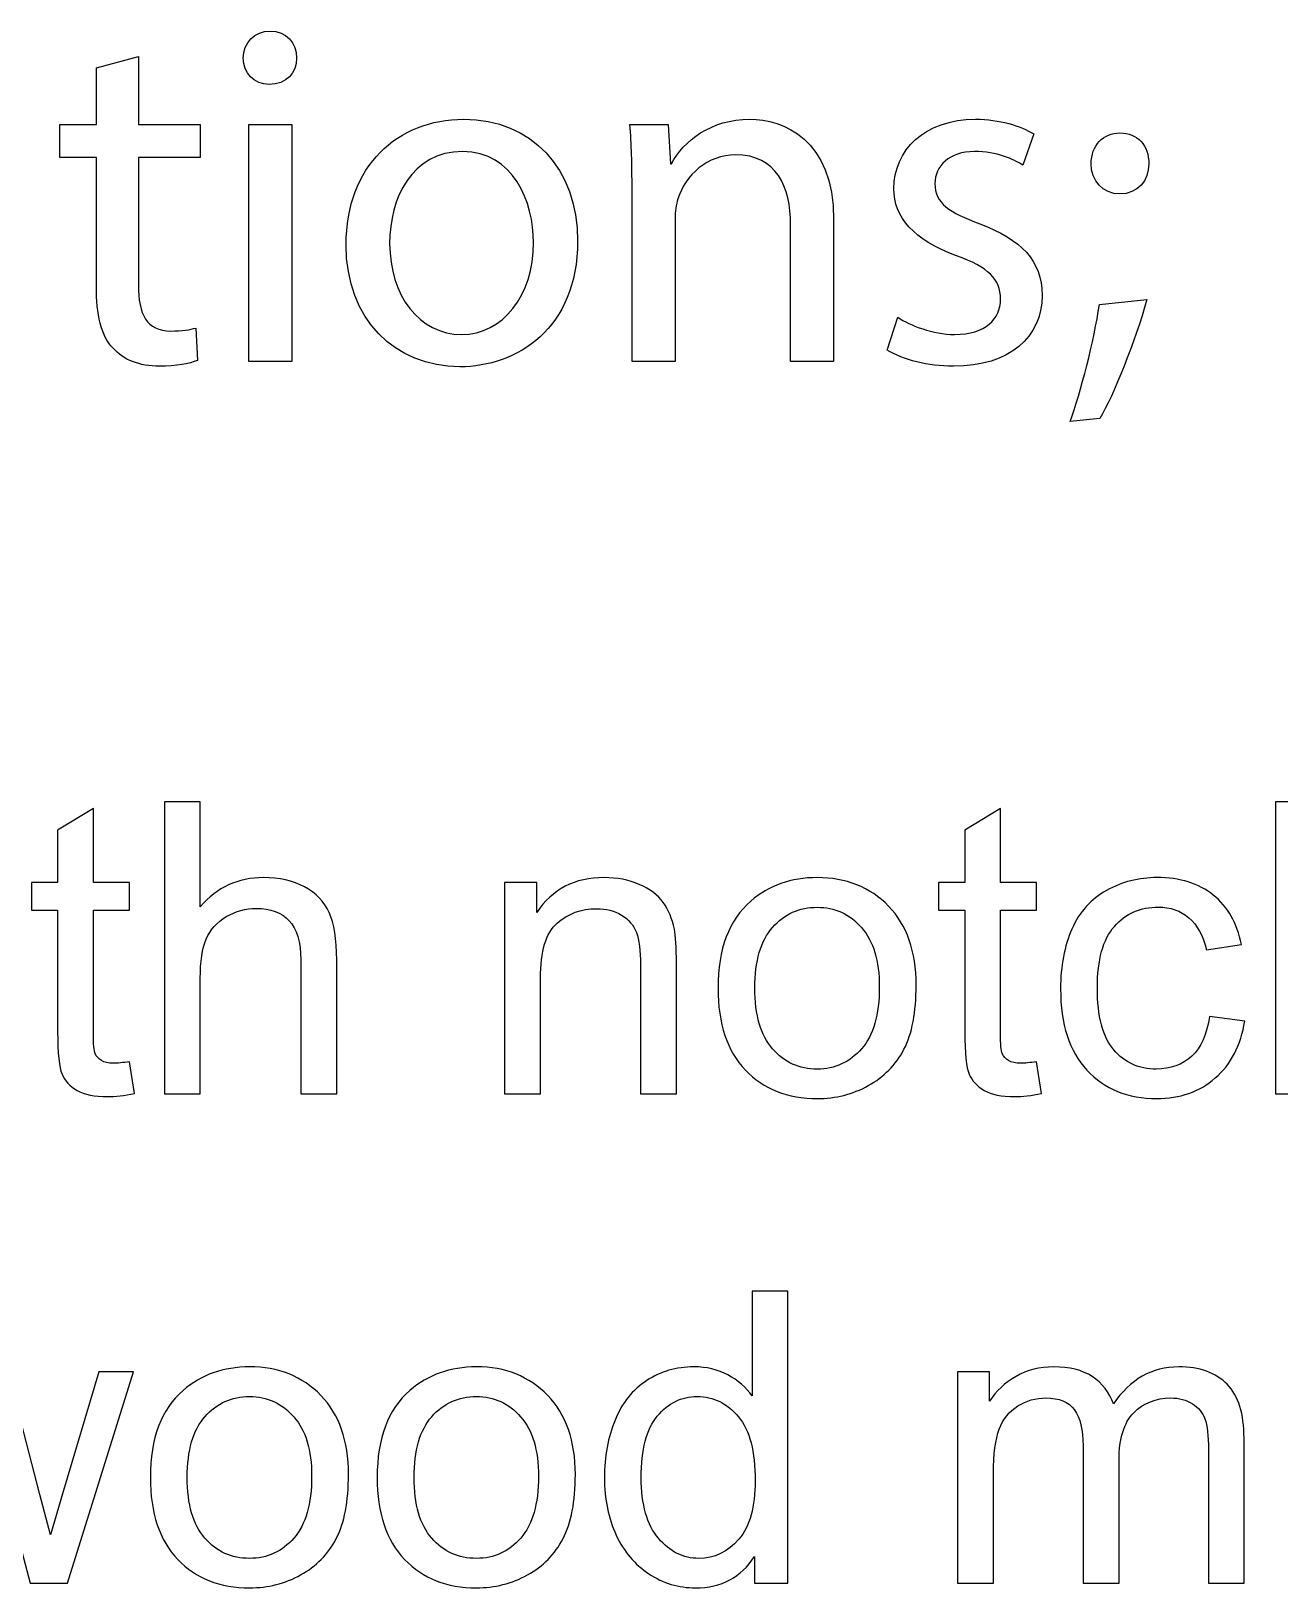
# Model space of a CAD drawing. Header units: centimetres. Extents: x -233 to -82, y 123 to 153.
# Drawn here: x -167.492 to -166.412, y 150.444 to 151.791 of the extents above; entities that cross this region are included whole.
import ezdxf

# ---------------------------------------------------------------- set-up
doc = ezdxf.new("R2010")
doc.units = ezdxf.units.CM
doc.header["$MEASUREMENT"] = 0
doc.layers.add('layer 1', color=7, linetype='Continuous')

msp = doc.modelspace()

# ---------------------------------------------------------------- linework, layer by layer
at = {"layer": 'layer 1'}
for points, knots in [([(-167.28506, 151.79093), (-167.29862, 151.79093), (-167.30834, 151.78085), (-167.30834, 151.76765), (-167.30834, 151.76765), (-167.30834, 151.75493), (-167.2991, 151.74485), (-167.2859, 151.74485), (-167.2859, 151.74485), (-167.27114, 151.74485), (-167.26178, 151.75493), (-167.26226, 151.76765), (-167.26226, 151.76765), (-167.26226, 151.78085), (-167.27114, 151.79093), (-167.28506, 151.79093)], [0, 0, 0, 0, 0.2, 0.2, 0.2, 0.2, 0.4, 0.4, 0.4, 0.4, 0.6, 0.6, 0.6, 0.6, 1, 1, 1, 1]), ([(-167.43542, 151.75925), (-167.43542, 151.75925), (-167.43542, 151.71005), (-167.43542, 151.71005), (-167.43542, 151.71005), (-167.43542, 151.71005), (-167.4671, 151.71005), (-167.4671, 151.71005), (-167.4671, 151.71005), (-167.4671, 151.71005), (-167.4671, 151.68173), (-167.4671, 151.68173), (-167.4671, 151.68173), (-167.4671, 151.68173), (-167.43542, 151.68173), (-167.43542, 151.68173), (-167.43542, 151.68173), (-167.43542, 151.68173), (-167.43542, 151.57001), (-167.43542, 151.57001), (-167.43542, 151.57001), (-167.43542, 151.54589), (-167.43158, 151.52765), (-167.42102, 151.51661), (-167.42102, 151.51661), (-167.41214, 151.50653), (-167.3981, 151.50101), (-167.38082, 151.50101), (-167.38082, 151.50101), (-167.36642, 151.50101), (-167.35502, 151.50305), (-167.34782, 151.50605), (-167.34782, 151.50605), (-167.34782, 151.50605), (-167.3495, 151.53401), (-167.3495, 151.53401), (-167.3495, 151.53401), (-167.35418, 151.53269), (-167.36138, 151.53149), (-167.3711, 151.53149), (-167.3711, 151.53149), (-167.39186, 151.53149), (-167.39906, 151.54589), (-167.39906, 151.57121), (-167.39906, 151.57121), (-167.39906, 151.57121), (-167.39906, 151.68173), (-167.39906, 151.68173), (-167.39906, 151.68173), (-167.39906, 151.68173), (-167.34566, 151.68173), (-167.34566, 151.68173), (-167.34566, 151.68173), (-167.34566, 151.68173), (-167.34566, 151.71005), (-167.34566, 151.71005), (-167.34566, 151.71005), (-167.34566, 151.71005), (-167.39906, 151.71005), (-167.39906, 151.71005), (-167.39906, 151.71005), (-167.39906, 151.71005), (-167.39906, 151.76897), (-167.39906, 151.76897), (-167.39906, 151.76897), (-167.39906, 151.76897), (-167.43542, 151.75925), (-167.43542, 151.75925)], [0, 0, 0, 0, 0.0555556, 0.0555556, 0.0555556, 0.0555556, 0.1111111, 0.1111111, 0.1111111, 0.1111111, 0.1666667, 0.1666667, 0.1666667, 0.1666667, 0.2222222, 0.2222222, 0.2222222, 0.2222222, 0.2777778, 0.2777778, 0.2777778, 0.2777778, 0.3333333, 0.3333333, 0.3333333, 0.3333333, 0.3888889, 0.3888889, 0.3888889, 0.3888889, 0.4444444, 0.4444444, 0.4444444, 0.4444444, 0.5, 0.5, 0.5, 0.5, 0.5555556, 0.5555556, 0.5555556, 0.5555556, 0.6111111, 0.6111111, 0.6111111, 0.6111111, 0.6666667, 0.6666667, 0.6666667, 0.6666667, 0.7222222, 0.7222222, 0.7222222, 0.7222222, 0.7777778, 0.7777778, 0.7777778, 0.7777778, 0.8333333, 0.8333333, 0.8333333, 0.8333333, 0.8888889, 0.8888889, 0.8888889, 0.8888889, 1, 1, 1, 1]), ([(-167.11778, 151.71473), (-167.17454, 151.71473), (-167.21942, 151.67453), (-167.21942, 151.60601), (-167.21942, 151.60601), (-167.21942, 151.54121), (-167.1767, 151.50053), (-167.12114, 151.50053), (-167.12114, 151.50053), (-167.0717, 151.50053), (-167.01914, 151.53353), (-167.01914, 151.60937), (-167.01914, 151.60937), (-167.01914, 151.67201), (-167.05898, 151.71473), (-167.11778, 151.71473)], [0, 0, 0, 0, 0.2, 0.2, 0.2, 0.2, 0.4, 0.4, 0.4, 0.4, 0.6, 0.6, 0.6, 0.6, 1, 1, 1, 1]), ([(-166.9721, 151.50521), (-166.9721, 151.50521), (-166.9349, 151.50521), (-166.9349, 151.50521), (-166.9349, 151.50521), (-166.9349, 151.50521), (-166.9349, 151.62845), (-166.9349, 151.62845), (-166.9349, 151.62845), (-166.9349, 151.63481), (-166.93406, 151.64105), (-166.93238, 151.64573), (-166.93238, 151.64573), (-166.92602, 151.66649), (-166.90694, 151.68389), (-166.88246, 151.68389), (-166.88246, 151.68389), (-166.8473, 151.68389), (-166.83494, 151.65629), (-166.83494, 151.62329), (-166.83494, 151.62329), (-166.83494, 151.62329), (-166.83494, 151.50521), (-166.83494, 151.50521), (-166.83494, 151.50521), (-166.83494, 151.50521), (-166.79774, 151.50521), (-166.79774, 151.50521), (-166.79774, 151.50521), (-166.79774, 151.50521), (-166.79774, 151.62761), (-166.79774, 151.62761), (-166.79774, 151.62761), (-166.79774, 151.69781), (-166.84178, 151.71473), (-166.8701, 151.71473), (-166.8701, 151.71473), (-166.90394, 151.71473), (-166.9277, 151.69577), (-166.9379, 151.67621), (-166.9379, 151.67621), (-166.9379, 151.67621), (-166.93874, 151.67621), (-166.93874, 151.67621), (-166.93874, 151.67621), (-166.93874, 151.67621), (-166.94078, 151.71005), (-166.94078, 151.71005), (-166.94078, 151.71005), (-166.94078, 151.71005), (-166.9739, 151.71005), (-166.9739, 151.71005), (-166.9739, 151.71005), (-166.97258, 151.69313), (-166.9721, 151.67585), (-166.9721, 151.65461), (-166.9721, 151.65461), (-166.9721, 151.65461), (-166.9721, 151.50521), (-166.9721, 151.50521)], [0, 0, 0, 0, 0.0625, 0.0625, 0.0625, 0.0625, 0.125, 0.125, 0.125, 0.125, 0.1875, 0.1875, 0.1875, 0.1875, 0.25, 0.25, 0.25, 0.25, 0.3125, 0.3125, 0.3125, 0.3125, 0.375, 0.375, 0.375, 0.375, 0.4375, 0.4375, 0.4375, 0.4375, 0.5, 0.5, 0.5, 0.5, 0.5625, 0.5625, 0.5625, 0.5625, 0.625, 0.625, 0.625, 0.625, 0.6875, 0.6875, 0.6875, 0.6875, 0.75, 0.75, 0.75, 0.75, 0.8125, 0.8125, 0.8125, 0.8125, 0.875, 0.875, 0.875, 0.875, 1, 1, 1, 1]), ([(-166.75154, 151.51493), (-166.73714, 151.50653), (-166.7165, 151.50101), (-166.69406, 151.50101), (-166.69406, 151.50101), (-166.64534, 151.50101), (-166.61738, 151.52633), (-166.61738, 151.56233), (-166.61738, 151.56233), (-166.61738, 151.59281), (-166.63562, 151.61057), (-166.67114, 151.62413), (-166.67114, 151.62413), (-166.69778, 151.63433), (-166.71014, 151.64189), (-166.71014, 151.65893), (-166.71014, 151.65893), (-166.71014, 151.67417), (-166.69778, 151.68677), (-166.67582, 151.68677), (-166.67582, 151.68677), (-166.65674, 151.68677), (-166.64198, 151.68005), (-166.63394, 151.67501), (-166.63394, 151.67501), (-166.63394, 151.67501), (-166.62458, 151.70201), (-166.62458, 151.70201), (-166.62458, 151.70201), (-166.63598, 151.70885), (-166.65422, 151.71473), (-166.67498, 151.71473), (-166.67498, 151.71473), (-166.71902, 151.71473), (-166.74566, 151.68761), (-166.74566, 151.65461), (-166.74566, 151.65461), (-166.74566, 151.63013), (-166.72826, 151.60973), (-166.69142, 151.59665), (-166.69142, 151.59665), (-166.66394, 151.58645), (-166.65338, 151.57673), (-166.65338, 151.55897), (-166.65338, 151.55897), (-166.65338, 151.54205), (-166.6661, 151.52849), (-166.69322, 151.52849), (-166.69322, 151.52849), (-166.71182, 151.52849), (-166.73126, 151.53617), (-166.7423, 151.54337), (-166.7423, 151.54337), (-166.7423, 151.54337), (-166.75154, 151.51493), (-166.75154, 151.51493)], [0, 0, 0, 0, 0.0666667, 0.0666667, 0.0666667, 0.0666667, 0.1333333, 0.1333333, 0.1333333, 0.1333333, 0.2, 0.2, 0.2, 0.2, 0.2666667, 0.2666667, 0.2666667, 0.2666667, 0.3333333, 0.3333333, 0.3333333, 0.3333333, 0.4, 0.4, 0.4, 0.4, 0.4666667, 0.4666667, 0.4666667, 0.4666667, 0.5333333, 0.5333333, 0.5333333, 0.5333333, 0.6, 0.6, 0.6, 0.6, 0.6666667, 0.6666667, 0.6666667, 0.6666667, 0.7333333, 0.7333333, 0.7333333, 0.7333333, 0.8, 0.8, 0.8, 0.8, 0.8666667, 0.8666667, 0.8666667, 0.8666667, 1, 1, 1, 1]), ([(-167.26646, 151.50521), (-167.26646, 151.50521), (-167.26646, 151.71005), (-167.26646, 151.71005), (-167.26646, 151.71005), (-167.26646, 151.71005), (-167.30366, 151.71005), (-167.30366, 151.71005), (-167.30366, 151.71005), (-167.30366, 151.71005), (-167.30366, 151.50521), (-167.30366, 151.50521), (-167.30366, 151.50521), (-167.30366, 151.50521), (-167.26646, 151.50521), (-167.26646, 151.50521)], [0, 0, 0, 0, 0.2, 0.2, 0.2, 0.2, 0.4, 0.4, 0.4, 0.4, 0.6, 0.6, 0.6, 0.6, 1, 1, 1, 1]), ([(-166.55006, 151.65005), (-166.53482, 151.65005), (-166.5251, 151.66145), (-166.5251, 151.67621), (-166.5251, 151.67621), (-166.5251, 151.69193), (-166.53482, 151.70285), (-166.55006, 151.70285), (-166.55006, 151.70285), (-166.56446, 151.70285), (-166.57502, 151.69193), (-166.57502, 151.67621), (-166.57502, 151.67621), (-166.57502, 151.66145), (-166.56494, 151.65005), (-166.55006, 151.65005)], [0, 0, 0, 0, 0.2, 0.2, 0.2, 0.2, 0.4, 0.4, 0.4, 0.4, 0.6, 0.6, 0.6, 0.6, 1, 1, 1, 1]), ([(-167.11862, 151.68677), (-167.07458, 151.68677), (-167.0573, 151.64285), (-167.0573, 151.60805), (-167.0573, 151.60805), (-167.0573, 151.56197), (-167.08394, 151.52849), (-167.11946, 151.52849), (-167.11946, 151.52849), (-167.15594, 151.52849), (-167.18174, 151.56233), (-167.18174, 151.60721), (-167.18174, 151.60721), (-167.18174, 151.64621), (-167.16266, 151.68677), (-167.11862, 151.68677)], [0, 0, 0, 0, 0.2, 0.2, 0.2, 0.2, 0.4, 0.4, 0.4, 0.4, 0.6, 0.6, 0.6, 0.6, 1, 1, 1, 1]), ([(-166.56746, 151.45565), (-166.55558, 151.47557), (-166.53698, 151.52261), (-166.52678, 151.55861), (-166.52678, 151.55861), (-166.52678, 151.55861), (-166.56782, 151.55429), (-166.56782, 151.55429), (-166.56782, 151.55429), (-166.5725, 151.52345), (-166.5839, 151.47809), (-166.59326, 151.45313), (-166.59326, 151.45313), (-166.59326, 151.45313), (-166.56746, 151.45565), (-166.56746, 151.45565)], [0, 0, 0, 0, 0.2, 0.2, 0.2, 0.2, 0.4, 0.4, 0.4, 0.4, 0.6, 0.6, 0.6, 0.6, 1, 1, 1, 1]), ([(-167.40683, 150.8992), (-167.40683, 150.8992), (-167.40243, 150.8718), (-167.40243, 150.8718), (-167.40243, 150.8718), (-167.41113, 150.87), (-167.41893, 150.8691), (-167.42583, 150.8691), (-167.42583, 150.8691), (-167.43713, 150.8691), (-167.44583, 150.8709), (-167.45203, 150.8745), (-167.45203, 150.8745), (-167.45823, 150.878), (-167.46263, 150.8827), (-167.46513, 150.8885), (-167.46513, 150.8885), (-167.46763, 150.8943), (-167.46893, 150.9065), (-167.46893, 150.9251), (-167.46893, 150.9251), (-167.46893, 150.9251), (-167.46893, 151.0303), (-167.46893, 151.0303), (-167.46893, 151.0303), (-167.46893, 151.0303), (-167.49163, 151.0303), (-167.49163, 151.0303), (-167.49163, 151.0303), (-167.49163, 151.0303), (-167.49163, 151.0544), (-167.49163, 151.0544), (-167.49163, 151.0544), (-167.49163, 151.0544), (-167.46893, 151.0544), (-167.46893, 151.0544), (-167.46893, 151.0544), (-167.46893, 151.0544), (-167.46893, 151.0997), (-167.46893, 151.0997), (-167.46893, 151.0997), (-167.46893, 151.0997), (-167.43803, 151.1183), (-167.43803, 151.1183), (-167.43803, 151.1183), (-167.43803, 151.1183), (-167.43803, 151.0544), (-167.43803, 151.0544), (-167.43803, 151.0544), (-167.43803, 151.0544), (-167.40683, 151.0544), (-167.40683, 151.0544), (-167.40683, 151.0544), (-167.40683, 151.0544), (-167.40683, 151.0303), (-167.40683, 151.0303), (-167.40683, 151.0303), (-167.40683, 151.0303), (-167.43803, 151.0303), (-167.43803, 151.0303), (-167.43803, 151.0303), (-167.43803, 151.0303), (-167.43803, 150.9233), (-167.43803, 150.9233), (-167.43803, 150.9233), (-167.43803, 150.9145), (-167.43753, 150.9088), (-167.43643, 150.9063), (-167.43643, 150.9063), (-167.43533, 150.9038), (-167.43353, 150.9018), (-167.43103, 150.9003), (-167.43103, 150.9003), (-167.42853, 150.8988), (-167.42503, 150.898), (-167.42053, 150.898), (-167.42053, 150.898), (-167.41703, 150.898), (-167.41253, 150.8984), (-167.40683, 150.8992)], [0, 0, 0, 0, 0.047619, 0.047619, 0.047619, 0.047619, 0.0952381, 0.0952381, 0.0952381, 0.0952381, 0.1428571, 0.1428571, 0.1428571, 0.1428571, 0.1904762, 0.1904762, 0.1904762, 0.1904762, 0.2380952, 0.2380952, 0.2380952, 0.2380952, 0.2857143, 0.2857143, 0.2857143, 0.2857143, 0.3333333, 0.3333333, 0.3333333, 0.3333333, 0.3809524, 0.3809524, 0.3809524, 0.3809524, 0.4285714, 0.4285714, 0.4285714, 0.4285714, 0.4761905, 0.4761905, 0.4761905, 0.4761905, 0.5238095, 0.5238095, 0.5238095, 0.5238095, 0.5714286, 0.5714286, 0.5714286, 0.5714286, 0.6190476, 0.6190476, 0.6190476, 0.6190476, 0.6666667, 0.6666667, 0.6666667, 0.6666667, 0.7142857, 0.7142857, 0.7142857, 0.7142857, 0.7619048, 0.7619048, 0.7619048, 0.7619048, 0.8095238, 0.8095238, 0.8095238, 0.8095238, 0.8571429, 0.8571429, 0.8571429, 0.8571429, 0.9047619, 0.9047619, 0.9047619, 0.9047619, 1, 1, 1, 1]), ([(-167.37653, 150.8715), (-167.37653, 150.8715), (-167.37653, 151.124), (-167.37653, 151.124), (-167.37653, 151.124), (-167.37653, 151.124), (-167.34553, 151.124), (-167.34553, 151.124), (-167.34553, 151.124), (-167.34553, 151.124), (-167.34553, 151.0334), (-167.34553, 151.0334), (-167.34553, 151.0334), (-167.33103, 151.0502), (-167.31283, 151.0586), (-167.29083, 151.0586), (-167.29083, 151.0586), (-167.27723, 151.0586), (-167.26543, 151.0559), (-167.25543, 151.0506), (-167.25543, 151.0506), (-167.24553, 151.0452), (-167.23833, 151.0378), (-167.23403, 151.0284), (-167.23403, 151.0284), (-167.22973, 151.019), (-167.22753, 151.0053), (-167.22753, 150.9874), (-167.22753, 150.9874), (-167.22753, 150.9874), (-167.22753, 150.8715), (-167.22753, 150.8715), (-167.22753, 150.8715), (-167.22753, 150.8715), (-167.25863, 150.8715), (-167.25863, 150.8715), (-167.25863, 150.8715), (-167.25863, 150.8715), (-167.25863, 150.9874), (-167.25863, 150.9874), (-167.25863, 150.9874), (-167.25863, 151.0029), (-167.26193, 151.0142), (-167.26863, 151.0213), (-167.26863, 151.0213), (-167.27533, 151.0284), (-167.28483, 151.0319), (-167.29713, 151.0319), (-167.29713, 151.0319), (-167.30633, 151.0319), (-167.31493, 151.0295), (-167.32303, 151.0248), (-167.32303, 151.0248), (-167.33113, 151.02), (-167.33693, 151.0135), (-167.34033, 151.0054), (-167.34033, 151.0054), (-167.34383, 150.9972), (-167.34553, 150.9859), (-167.34553, 150.9716), (-167.34553, 150.9716), (-167.34553, 150.9716), (-167.34553, 150.8715), (-167.34553, 150.8715), (-167.34553, 150.8715), (-167.34553, 150.8715), (-167.37653, 150.8715), (-167.37653, 150.8715)], [0, 0, 0, 0, 0.0555556, 0.0555556, 0.0555556, 0.0555556, 0.1111111, 0.1111111, 0.1111111, 0.1111111, 0.1666667, 0.1666667, 0.1666667, 0.1666667, 0.2222222, 0.2222222, 0.2222222, 0.2222222, 0.2777778, 0.2777778, 0.2777778, 0.2777778, 0.3333333, 0.3333333, 0.3333333, 0.3333333, 0.3888889, 0.3888889, 0.3888889, 0.3888889, 0.4444444, 0.4444444, 0.4444444, 0.4444444, 0.5, 0.5, 0.5, 0.5, 0.5555556, 0.5555556, 0.5555556, 0.5555556, 0.6111111, 0.6111111, 0.6111111, 0.6111111, 0.6666667, 0.6666667, 0.6666667, 0.6666667, 0.7222222, 0.7222222, 0.7222222, 0.7222222, 0.7777778, 0.7777778, 0.7777778, 0.7777778, 0.8333333, 0.8333333, 0.8333333, 0.8333333, 0.8888889, 0.8888889, 0.8888889, 0.8888889, 1, 1, 1, 1]), ([(-166.62223, 150.8992), (-166.62223, 150.8992), (-166.61783, 150.8718), (-166.61783, 150.8718), (-166.61783, 150.8718), (-166.62653, 150.87), (-166.63433, 150.8691), (-166.64123, 150.8691), (-166.64123, 150.8691), (-166.65253, 150.8691), (-166.66123, 150.8709), (-166.66743, 150.8745), (-166.66743, 150.8745), (-166.67363, 150.878), (-166.67803, 150.8827), (-166.68053, 150.8885), (-166.68053, 150.8885), (-166.68303, 150.8943), (-166.68433, 150.9065), (-166.68433, 150.9251), (-166.68433, 150.9251), (-166.68433, 150.9251), (-166.68433, 151.0303), (-166.68433, 151.0303), (-166.68433, 151.0303), (-166.68433, 151.0303), (-166.70703, 151.0303), (-166.70703, 151.0303), (-166.70703, 151.0303), (-166.70703, 151.0303), (-166.70703, 151.0544), (-166.70703, 151.0544), (-166.70703, 151.0544), (-166.70703, 151.0544), (-166.68433, 151.0544), (-166.68433, 151.0544), (-166.68433, 151.0544), (-166.68433, 151.0544), (-166.68433, 151.0997), (-166.68433, 151.0997), (-166.68433, 151.0997), (-166.68433, 151.0997), (-166.65343, 151.1183), (-166.65343, 151.1183), (-166.65343, 151.1183), (-166.65343, 151.1183), (-166.65343, 151.0544), (-166.65343, 151.0544), (-166.65343, 151.0544), (-166.65343, 151.0544), (-166.62223, 151.0544), (-166.62223, 151.0544), (-166.62223, 151.0544), (-166.62223, 151.0544), (-166.62223, 151.0303), (-166.62223, 151.0303), (-166.62223, 151.0303), (-166.62223, 151.0303), (-166.65343, 151.0303), (-166.65343, 151.0303), (-166.65343, 151.0303), (-166.65343, 151.0303), (-166.65343, 150.9233), (-166.65343, 150.9233), (-166.65343, 150.9233), (-166.65343, 150.9145), (-166.65293, 150.9088), (-166.65183, 150.9063), (-166.65183, 150.9063), (-166.65073, 150.9038), (-166.64893, 150.9018), (-166.64643, 150.9003), (-166.64643, 150.9003), (-166.64393, 150.8988), (-166.64043, 150.898), (-166.63593, 150.898), (-166.63593, 150.898), (-166.63243, 150.898), (-166.62793, 150.8984), (-166.62223, 150.8992)], [0, 0, 0, 0, 0.047619, 0.047619, 0.047619, 0.047619, 0.0952381, 0.0952381, 0.0952381, 0.0952381, 0.1428571, 0.1428571, 0.1428571, 0.1428571, 0.1904762, 0.1904762, 0.1904762, 0.1904762, 0.2380952, 0.2380952, 0.2380952, 0.2380952, 0.2857143, 0.2857143, 0.2857143, 0.2857143, 0.3333333, 0.3333333, 0.3333333, 0.3333333, 0.3809524, 0.3809524, 0.3809524, 0.3809524, 0.4285714, 0.4285714, 0.4285714, 0.4285714, 0.4761905, 0.4761905, 0.4761905, 0.4761905, 0.5238095, 0.5238095, 0.5238095, 0.5238095, 0.5714286, 0.5714286, 0.5714286, 0.5714286, 0.6190476, 0.6190476, 0.6190476, 0.6190476, 0.6666667, 0.6666667, 0.6666667, 0.6666667, 0.7142857, 0.7142857, 0.7142857, 0.7142857, 0.7619048, 0.7619048, 0.7619048, 0.7619048, 0.8095238, 0.8095238, 0.8095238, 0.8095238, 0.8571429, 0.8571429, 0.8571429, 0.8571429, 0.9047619, 0.9047619, 0.9047619, 0.9047619, 1, 1, 1, 1]), ([(-166.41553, 150.8715), (-166.41553, 150.8715), (-166.41553, 151.124), (-166.41553, 151.124), (-166.41553, 151.124), (-166.41553, 151.124), (-166.38453, 151.124), (-166.38453, 151.124), (-166.38453, 151.124), (-166.38453, 151.124), (-166.38453, 151.0334), (-166.38453, 151.0334), (-166.38453, 151.0334), (-166.37003, 151.0502), (-166.35183, 151.0586), (-166.32983, 151.0586), (-166.32983, 151.0586), (-166.31623, 151.0586), (-166.30443, 151.0559), (-166.29443, 151.0506), (-166.29443, 151.0506), (-166.28453, 151.0452), (-166.27733, 151.0378), (-166.27303, 151.0284), (-166.27303, 151.0284), (-166.26873, 151.019), (-166.26653, 151.0053), (-166.26653, 150.9874), (-166.26653, 150.9874), (-166.26653, 150.9874), (-166.26653, 150.8715), (-166.26653, 150.8715), (-166.26653, 150.8715), (-166.26653, 150.8715), (-166.29763, 150.8715), (-166.29763, 150.8715), (-166.29763, 150.8715), (-166.29763, 150.8715), (-166.29763, 150.9874), (-166.29763, 150.9874), (-166.29763, 150.9874), (-166.29763, 151.0029), (-166.30093, 151.0142), (-166.30763, 151.0213), (-166.30763, 151.0213), (-166.31433, 151.0284), (-166.32383, 151.0319), (-166.33613, 151.0319), (-166.33613, 151.0319), (-166.34533, 151.0319), (-166.35393, 151.0295), (-166.36203, 151.0248), (-166.36203, 151.0248), (-166.37013, 151.02), (-166.37593, 151.0135), (-166.37933, 151.0054), (-166.37933, 151.0054), (-166.38283, 150.9972), (-166.38453, 150.9859), (-166.38453, 150.9716), (-166.38453, 150.9716), (-166.38453, 150.9716), (-166.38453, 150.8715), (-166.38453, 150.8715), (-166.38453, 150.8715), (-166.38453, 150.8715), (-166.41553, 150.8715), (-166.41553, 150.8715)], [0, 0, 0, 0, 0.0555556, 0.0555556, 0.0555556, 0.0555556, 0.1111111, 0.1111111, 0.1111111, 0.1111111, 0.1666667, 0.1666667, 0.1666667, 0.1666667, 0.2222222, 0.2222222, 0.2222222, 0.2222222, 0.2777778, 0.2777778, 0.2777778, 0.2777778, 0.3333333, 0.3333333, 0.3333333, 0.3333333, 0.3888889, 0.3888889, 0.3888889, 0.3888889, 0.4444444, 0.4444444, 0.4444444, 0.4444444, 0.5, 0.5, 0.5, 0.5, 0.5555556, 0.5555556, 0.5555556, 0.5555556, 0.6111111, 0.6111111, 0.6111111, 0.6111111, 0.6666667, 0.6666667, 0.6666667, 0.6666667, 0.7222222, 0.7222222, 0.7222222, 0.7222222, 0.7777778, 0.7777778, 0.7777778, 0.7777778, 0.8333333, 0.8333333, 0.8333333, 0.8333333, 0.8888889, 0.8888889, 0.8888889, 0.8888889, 1, 1, 1, 1]), ([(-167.08233, 150.8715), (-167.08233, 150.8715), (-167.08233, 151.0544), (-167.08233, 151.0544), (-167.08233, 151.0544), (-167.08233, 151.0544), (-167.05443, 151.0544), (-167.05443, 151.0544), (-167.05443, 151.0544), (-167.05443, 151.0544), (-167.05443, 151.0284), (-167.05443, 151.0284), (-167.05443, 151.0284), (-167.04103, 151.0485), (-167.02163, 151.0586), (-166.99623, 151.0586), (-166.99623, 151.0586), (-166.98523, 151.0586), (-166.97513, 151.0566), (-166.96583, 151.0527), (-166.96583, 151.0527), (-166.95653, 151.0487), (-166.94963, 151.0435), (-166.94503, 151.0371), (-166.94503, 151.0371), (-166.94053, 151.0306), (-166.93733, 151.023), (-166.93543, 151.0141), (-166.93543, 151.0141), (-166.93433, 151.0084), (-166.93373, 150.9983), (-166.93373, 150.984), (-166.93373, 150.984), (-166.93373, 150.984), (-166.93373, 150.8715), (-166.93373, 150.8715), (-166.93373, 150.8715), (-166.93373, 150.8715), (-166.96473, 150.8715), (-166.96473, 150.8715), (-166.96473, 150.8715), (-166.96473, 150.8715), (-166.96473, 150.9828), (-166.96473, 150.9828), (-166.96473, 150.9828), (-166.96473, 150.9954), (-166.96593, 151.0048), (-166.96833, 151.0111), (-166.96833, 151.0111), (-166.97073, 151.0174), (-166.97503, 151.0224), (-166.98113, 151.0261), (-166.98113, 151.0261), (-166.98733, 151.0298), (-166.99453, 151.0317), (-167.00283, 151.0317), (-167.00283, 151.0317), (-167.01603, 151.0317), (-167.02743, 151.0275), (-167.03693, 151.0191), (-167.03693, 151.0191), (-167.04653, 151.0107), (-167.05133, 150.9948), (-167.05133, 150.9714), (-167.05133, 150.9714), (-167.05133, 150.9714), (-167.05133, 150.8715), (-167.05133, 150.8715), (-167.05133, 150.8715), (-167.05133, 150.8715), (-167.08233, 150.8715), (-167.08233, 150.8715)], [0, 0, 0, 0, 0.0526316, 0.0526316, 0.0526316, 0.0526316, 0.1052632, 0.1052632, 0.1052632, 0.1052632, 0.1578947, 0.1578947, 0.1578947, 0.1578947, 0.2105263, 0.2105263, 0.2105263, 0.2105263, 0.2631579, 0.2631579, 0.2631579, 0.2631579, 0.3157895, 0.3157895, 0.3157895, 0.3157895, 0.3684211, 0.3684211, 0.3684211, 0.3684211, 0.4210526, 0.4210526, 0.4210526, 0.4210526, 0.4736842, 0.4736842, 0.4736842, 0.4736842, 0.5263158, 0.5263158, 0.5263158, 0.5263158, 0.5789474, 0.5789474, 0.5789474, 0.5789474, 0.6315789, 0.6315789, 0.6315789, 0.6315789, 0.6842105, 0.6842105, 0.6842105, 0.6842105, 0.7368421, 0.7368421, 0.7368421, 0.7368421, 0.7894737, 0.7894737, 0.7894737, 0.7894737, 0.8421053, 0.8421053, 0.8421053, 0.8421053, 0.8947368, 0.8947368, 0.8947368, 0.8947368, 1, 1, 1, 1]), ([(-166.89773, 150.963), (-166.89773, 150.9969), (-166.88833, 151.0219), (-166.86943, 151.0382), (-166.86943, 151.0382), (-166.85373, 151.0518), (-166.83453, 151.0586), (-166.81193, 151.0586), (-166.81193, 151.0586), (-166.78683, 151.0586), (-166.76623, 151.0504), (-166.75023, 151.0339), (-166.75023, 151.0339), (-166.73433, 151.0174), (-166.72633, 150.9946), (-166.72633, 150.9656), (-166.72633, 150.9656), (-166.72633, 150.942), (-166.72983, 150.9235), (-166.73693, 150.91), (-166.73693, 150.91), (-166.74403, 150.8965), (-166.75423, 150.8861), (-166.76773, 150.8786), (-166.76773, 150.8786), (-166.78123, 150.8711), (-166.79603, 150.8674), (-166.81193, 150.8674), (-166.81193, 150.8674), (-166.83753, 150.8674), (-166.85823, 150.8756), (-166.87403, 150.892), (-166.87403, 150.892), (-166.88983, 150.9084), (-166.89773, 150.9321), (-166.89773, 150.963)], [0, 0, 0, 0, 0.1, 0.1, 0.1, 0.1, 0.2, 0.2, 0.2, 0.2, 0.3, 0.3, 0.3, 0.3, 0.4, 0.4, 0.4, 0.4, 0.5, 0.5, 0.5, 0.5, 0.6, 0.6, 0.6, 0.6, 0.7, 0.7, 0.7, 0.7, 0.8, 0.8, 0.8, 0.8, 1, 1, 1, 1]), ([(-166.47263, 150.9385), (-166.47263, 150.9385), (-166.44213, 150.9345), (-166.44213, 150.9345), (-166.44213, 150.9345), (-166.44543, 150.9135), (-166.45393, 150.8971), (-166.46763, 150.8852), (-166.46763, 150.8852), (-166.48133, 150.8733), (-166.49823, 150.8674), (-166.51823, 150.8674), (-166.51823, 150.8674), (-166.54333, 150.8674), (-166.56343, 150.8756), (-166.57863, 150.892), (-166.57863, 150.892), (-166.59383, 150.9083), (-166.60143, 150.9318), (-166.60143, 150.9623), (-166.60143, 150.9623), (-166.60143, 150.982), (-166.59813, 150.9993), (-166.59163, 151.0141), (-166.59163, 151.0141), (-166.58513, 151.0289), (-166.57513, 151.04), (-166.56173, 151.0475), (-166.56173, 151.0475), (-166.54833, 151.0549), (-166.53373, 151.0586), (-166.51803, 151.0586), (-166.51803, 151.0586), (-166.49813, 151.0586), (-166.48193, 151.0536), (-166.46933, 151.0435), (-166.46933, 151.0435), (-166.45673, 151.0334), (-166.44863, 151.0192), (-166.44503, 151.0007), (-166.44503, 151.0007), (-166.44503, 151.0007), (-166.47523, 150.996), (-166.47523, 150.996), (-166.47523, 150.996), (-166.47813, 151.0083), (-166.48313, 151.0176), (-166.49043, 151.0238), (-166.49043, 151.0238), (-166.49773, 151.03), (-166.50653, 151.0331), (-166.51683, 151.0331), (-166.51683, 151.0331), (-166.53253, 151.0331), (-166.54523, 151.0275), (-166.55493, 151.0163), (-166.55493, 151.0163), (-166.56473, 151.0051), (-166.56963, 150.9874), (-166.56963, 150.9631), (-166.56963, 150.9631), (-166.56963, 150.9386), (-166.56493, 150.9207), (-166.55543, 150.9096), (-166.55543, 150.9096), (-166.54603, 150.8985), (-166.53373, 150.8929), (-166.51863, 150.8929), (-166.51863, 150.8929), (-166.50643, 150.8929), (-166.49623, 150.8966), (-166.48803, 150.9041), (-166.48803, 150.9041), (-166.47993, 150.9116), (-166.47473, 150.923), (-166.47263, 150.9385)], [0, 0, 0, 0, 0.05, 0.05, 0.05, 0.05, 0.1, 0.1, 0.1, 0.1, 0.15, 0.15, 0.15, 0.15, 0.2, 0.2, 0.2, 0.2, 0.25, 0.25, 0.25, 0.25, 0.3, 0.3, 0.3, 0.3, 0.35, 0.35, 0.35, 0.35, 0.4, 0.4, 0.4, 0.4, 0.45, 0.45, 0.45, 0.45, 0.5, 0.5, 0.5, 0.5, 0.55, 0.55, 0.55, 0.55, 0.6, 0.6, 0.6, 0.6, 0.65, 0.65, 0.65, 0.65, 0.7, 0.7, 0.7, 0.7, 0.75, 0.75, 0.75, 0.75, 0.8, 0.8, 0.8, 0.8, 0.85, 0.85, 0.85, 0.85, 0.9, 0.9, 0.9, 0.9, 1, 1, 1, 1]), ([(-166.86583, 150.963), (-166.86583, 150.9395), (-166.86073, 150.922), (-166.85053, 150.9104), (-166.85053, 150.9104), (-166.84033, 150.8987), (-166.82743, 150.8929), (-166.81193, 150.8929), (-166.81193, 150.8929), (-166.79653, 150.8929), (-166.78373, 150.8988), (-166.77353, 150.9105), (-166.77353, 150.9105), (-166.76333, 150.9222), (-166.75823, 150.94), (-166.75823, 150.964), (-166.75823, 150.964), (-166.75823, 150.9866), (-166.76333, 151.0037), (-166.77363, 151.0154), (-166.77363, 151.0154), (-166.78393, 151.0271), (-166.79663, 151.0329), (-166.81193, 151.0329), (-166.81193, 151.0329), (-166.82743, 151.0329), (-166.84033, 151.0271), (-166.85053, 151.0155), (-166.85053, 151.0155), (-166.86073, 151.0039), (-166.86583, 150.9864), (-166.86583, 150.963)], [0, 0, 0, 0, 0.1111111, 0.1111111, 0.1111111, 0.1111111, 0.2222222, 0.2222222, 0.2222222, 0.2222222, 0.3333333, 0.3333333, 0.3333333, 0.3333333, 0.4444444, 0.4444444, 0.4444444, 0.4444444, 0.5555556, 0.5555556, 0.5555556, 0.5555556, 0.6666667, 0.6666667, 0.6666667, 0.6666667, 0.7777778, 0.7777778, 0.7777778, 0.7777778, 1, 1, 1, 1]), ([(-166.86613, 150.44817), (-166.86613, 150.44817), (-166.86613, 150.47127), (-166.86613, 150.47127), (-166.86613, 150.47127), (-166.87773, 150.45317), (-166.89473, 150.44407), (-166.91723, 150.44407), (-166.91723, 150.44407), (-166.93183, 150.44407), (-166.94523, 150.44807), (-166.95743, 150.45617), (-166.95743, 150.45617), (-166.96973, 150.46417), (-166.97913, 150.47537), (-166.98583, 150.48977), (-166.98583, 150.48977), (-166.99253, 150.50417), (-166.99593, 150.52077), (-166.99593, 150.53947), (-166.99593, 150.53947), (-166.99593, 150.55777), (-166.99293, 150.57427), (-166.98683, 150.58917), (-166.98683, 150.58917), (-166.98073, 150.60407), (-166.97163, 150.61547), (-166.95943, 150.62337), (-166.95943, 150.62337), (-166.94733, 150.63127), (-166.93373, 150.63527), (-166.91863, 150.63527), (-166.91863, 150.63527), (-166.90763, 150.63527), (-166.89783, 150.63297), (-166.88913, 150.62827), (-166.88913, 150.62827), (-166.88053, 150.62357), (-166.87353, 150.61757), (-166.86813, 150.61007), (-166.86813, 150.61007), (-166.86813, 150.61007), (-166.86813, 150.70067), (-166.86813, 150.70067), (-166.86813, 150.70067), (-166.86813, 150.70067), (-166.83733, 150.70067), (-166.83733, 150.70067), (-166.83733, 150.70067), (-166.83733, 150.70067), (-166.83733, 150.44817), (-166.83733, 150.44817), (-166.83733, 150.44817), (-166.83733, 150.44817), (-166.86613, 150.44817), (-166.86613, 150.44817)], [0, 0, 0, 0, 0.0666667, 0.0666667, 0.0666667, 0.0666667, 0.1333333, 0.1333333, 0.1333333, 0.1333333, 0.2, 0.2, 0.2, 0.2, 0.2666667, 0.2666667, 0.2666667, 0.2666667, 0.3333333, 0.3333333, 0.3333333, 0.3333333, 0.4, 0.4, 0.4, 0.4, 0.4666667, 0.4666667, 0.4666667, 0.4666667, 0.5333333, 0.5333333, 0.5333333, 0.5333333, 0.6, 0.6, 0.6, 0.6, 0.6666667, 0.6666667, 0.6666667, 0.6666667, 0.7333333, 0.7333333, 0.7333333, 0.7333333, 0.8, 0.8, 0.8, 0.8, 0.8666667, 0.8666667, 0.8666667, 0.8666667, 1, 1, 1, 1]), ([(-167.38873, 150.53967), (-167.38873, 150.57357), (-167.37933, 150.59857), (-167.36043, 150.61487), (-167.36043, 150.61487), (-167.34473, 150.62847), (-167.32553, 150.63527), (-167.30293, 150.63527), (-167.30293, 150.63527), (-167.27783, 150.63527), (-167.25723, 150.62707), (-167.24123, 150.61057), (-167.24123, 150.61057), (-167.22533, 150.59407), (-167.21733, 150.57127), (-167.21733, 150.54227), (-167.21733, 150.54227), (-167.21733, 150.51867), (-167.22083, 150.50017), (-167.22793, 150.48667), (-167.22793, 150.48667), (-167.23503, 150.47317), (-167.24523, 150.46277), (-167.25873, 150.45527), (-167.25873, 150.45527), (-167.27223, 150.44777), (-167.28703, 150.44407), (-167.30293, 150.44407), (-167.30293, 150.44407), (-167.32853, 150.44407), (-167.34923, 150.45227), (-167.36503, 150.46867), (-167.36503, 150.46867), (-167.38083, 150.48507), (-167.38873, 150.50877), (-167.38873, 150.53967)], [0, 0, 0, 0, 0.1, 0.1, 0.1, 0.1, 0.2, 0.2, 0.2, 0.2, 0.3, 0.3, 0.3, 0.3, 0.4, 0.4, 0.4, 0.4, 0.5, 0.5, 0.5, 0.5, 0.6, 0.6, 0.6, 0.6, 0.7, 0.7, 0.7, 0.7, 0.8, 0.8, 0.8, 0.8, 1, 1, 1, 1]), ([(-167.19253, 150.53967), (-167.19253, 150.57357), (-167.18313, 150.59857), (-167.16423, 150.61487), (-167.16423, 150.61487), (-167.14853, 150.62847), (-167.12933, 150.63527), (-167.10673, 150.63527), (-167.10673, 150.63527), (-167.08163, 150.63527), (-167.06103, 150.62707), (-167.04503, 150.61057), (-167.04503, 150.61057), (-167.02913, 150.59407), (-167.02113, 150.57127), (-167.02113, 150.54227), (-167.02113, 150.54227), (-167.02113, 150.51867), (-167.02463, 150.50017), (-167.03173, 150.48667), (-167.03173, 150.48667), (-167.03883, 150.47317), (-167.04903, 150.46277), (-167.06253, 150.45527), (-167.06253, 150.45527), (-167.07603, 150.44777), (-167.09083, 150.44407), (-167.10673, 150.44407), (-167.10673, 150.44407), (-167.13233, 150.44407), (-167.15303, 150.45227), (-167.16883, 150.46867), (-167.16883, 150.46867), (-167.18463, 150.48507), (-167.19253, 150.50877), (-167.19253, 150.53967)], [0, 0, 0, 0, 0.1, 0.1, 0.1, 0.1, 0.2, 0.2, 0.2, 0.2, 0.3, 0.3, 0.3, 0.3, 0.4, 0.4, 0.4, 0.4, 0.5, 0.5, 0.5, 0.5, 0.6, 0.6, 0.6, 0.6, 0.7, 0.7, 0.7, 0.7, 0.8, 0.8, 0.8, 0.8, 1, 1, 1, 1]), ([(-166.69053, 150.44817), (-166.69053, 150.44817), (-166.69053, 150.63107), (-166.69053, 150.63107), (-166.69053, 150.63107), (-166.69053, 150.63107), (-166.66283, 150.63107), (-166.66283, 150.63107), (-166.66283, 150.63107), (-166.66283, 150.63107), (-166.66283, 150.60547), (-166.66283, 150.60547), (-166.66283, 150.60547), (-166.65713, 150.61437), (-166.64943, 150.62157), (-166.63993, 150.62707), (-166.63993, 150.62707), (-166.63043, 150.63257), (-166.61953, 150.63527), (-166.60733, 150.63527), (-166.60733, 150.63527), (-166.59383, 150.63527), (-166.58273, 150.63247), (-166.57403, 150.62687), (-166.57403, 150.62687), (-166.56533, 150.62117), (-166.55923, 150.61327), (-166.55573, 150.60317), (-166.55573, 150.60317), (-166.54123, 150.62457), (-166.52243, 150.63527), (-166.49923, 150.63527), (-166.49923, 150.63527), (-166.48113, 150.63527), (-166.46713, 150.63027), (-166.45733, 150.62017), (-166.45733, 150.62017), (-166.44763, 150.61007), (-166.44273, 150.59467), (-166.44273, 150.57377), (-166.44273, 150.57377), (-166.44273, 150.57377), (-166.44273, 150.44817), (-166.44273, 150.44817), (-166.44273, 150.44817), (-166.44273, 150.44817), (-166.47353, 150.44817), (-166.47353, 150.44817), (-166.47353, 150.44817), (-166.47353, 150.44817), (-166.47353, 150.56337), (-166.47353, 150.56337), (-166.47353, 150.56337), (-166.47353, 150.57577), (-166.47453, 150.58467), (-166.47653, 150.59017), (-166.47653, 150.59017), (-166.47853, 150.59567), (-166.48213, 150.60007), (-166.48743, 150.60337), (-166.48743, 150.60337), (-166.49273, 150.60667), (-166.49903, 150.60837), (-166.50613, 150.60837), (-166.50613, 150.60837), (-166.51903, 150.60837), (-166.52963, 150.60407), (-166.53813, 150.59557), (-166.53813, 150.59557), (-166.54663, 150.58697), (-166.55083, 150.57327), (-166.55083, 150.55447), (-166.55083, 150.55447), (-166.55083, 150.55447), (-166.55083, 150.44817), (-166.55083, 150.44817), (-166.55083, 150.44817), (-166.55083, 150.44817), (-166.58193, 150.44817), (-166.58193, 150.44817), (-166.58193, 150.44817), (-166.58193, 150.44817), (-166.58193, 150.56707), (-166.58193, 150.56707), (-166.58193, 150.56707), (-166.58193, 150.58077), (-166.58443, 150.59117), (-166.58943, 150.59807), (-166.58943, 150.59807), (-166.59453, 150.60497), (-166.60273, 150.60837), (-166.61423, 150.60837), (-166.61423, 150.60837), (-166.62293, 150.60837), (-166.63103, 150.60607), (-166.63843, 150.60147), (-166.63843, 150.60147), (-166.64583, 150.59687), (-166.65123, 150.59017), (-166.65453, 150.58137), (-166.65453, 150.58137), (-166.65783, 150.57247), (-166.65953, 150.55977), (-166.65953, 150.54307), (-166.65953, 150.54307), (-166.65953, 150.54307), (-166.65953, 150.44817), (-166.65953, 150.44817), (-166.65953, 150.44817), (-166.65953, 150.44817), (-166.69053, 150.44817), (-166.69053, 150.44817)], [0, 0, 0, 0, 0.0344828, 0.0344828, 0.0344828, 0.0344828, 0.0689655, 0.0689655, 0.0689655, 0.0689655, 0.1034483, 0.1034483, 0.1034483, 0.1034483, 0.137931, 0.137931, 0.137931, 0.137931, 0.1724138, 0.1724138, 0.1724138, 0.1724138, 0.2068966, 0.2068966, 0.2068966, 0.2068966, 0.2413793, 0.2413793, 0.2413793, 0.2413793, 0.2758621, 0.2758621, 0.2758621, 0.2758621, 0.3103448, 0.3103448, 0.3103448, 0.3103448, 0.3448276, 0.3448276, 0.3448276, 0.3448276, 0.3793103, 0.3793103, 0.3793103, 0.3793103, 0.4137931, 0.4137931, 0.4137931, 0.4137931, 0.4482759, 0.4482759, 0.4482759, 0.4482759, 0.4827586, 0.4827586, 0.4827586, 0.4827586, 0.5172414, 0.5172414, 0.5172414, 0.5172414, 0.5517241, 0.5517241, 0.5517241, 0.5517241, 0.5862069, 0.5862069, 0.5862069, 0.5862069, 0.6206897, 0.6206897, 0.6206897, 0.6206897, 0.6551724, 0.6551724, 0.6551724, 0.6551724, 0.6896552, 0.6896552, 0.6896552, 0.6896552, 0.7241379, 0.7241379, 0.7241379, 0.7241379, 0.7586207, 0.7586207, 0.7586207, 0.7586207, 0.7931034, 0.7931034, 0.7931034, 0.7931034, 0.8275862, 0.8275862, 0.8275862, 0.8275862, 0.862069, 0.862069, 0.862069, 0.862069, 0.8965517, 0.8965517, 0.8965517, 0.8965517, 0.9310345, 0.9310345, 0.9310345, 0.9310345, 1, 1, 1, 1]), ([(-167.59823, 150.44817), (-167.59823, 150.44817), (-167.65423, 150.63107), (-167.65423, 150.63107), (-167.65423, 150.63107), (-167.65423, 150.63107), (-167.62213, 150.63107), (-167.62213, 150.63107), (-167.62213, 150.63107), (-167.62213, 150.63107), (-167.59303, 150.52547), (-167.59303, 150.52547), (-167.59303, 150.52547), (-167.59303, 150.52547), (-167.58223, 150.48627), (-167.58223, 150.48627), (-167.58223, 150.48627), (-167.58173, 150.48817), (-167.57863, 150.50077), (-167.57273, 150.52397), (-167.57273, 150.52397), (-167.57273, 150.52397), (-167.54363, 150.63107), (-167.54363, 150.63107), (-167.54363, 150.63107), (-167.54363, 150.63107), (-167.51173, 150.63107), (-167.51173, 150.63107), (-167.51173, 150.63107), (-167.51173, 150.63107), (-167.48433, 150.52497), (-167.48433, 150.52497), (-167.48433, 150.52497), (-167.48433, 150.52497), (-167.47523, 150.49007), (-167.47523, 150.49007), (-167.47523, 150.49007), (-167.47523, 150.49007), (-167.46473, 150.52537), (-167.46473, 150.52537), (-167.46473, 150.52537), (-167.46473, 150.52537), (-167.43333, 150.63107), (-167.43333, 150.63107), (-167.43333, 150.63107), (-167.43333, 150.63107), (-167.40323, 150.63107), (-167.40323, 150.63107), (-167.40323, 150.63107), (-167.40323, 150.63107), (-167.46043, 150.44817), (-167.46043, 150.44817), (-167.46043, 150.44817), (-167.46043, 150.44817), (-167.49263, 150.44817), (-167.49263, 150.44817), (-167.49263, 150.44817), (-167.49263, 150.44817), (-167.52173, 150.55777), (-167.52173, 150.55777), (-167.52173, 150.55777), (-167.52173, 150.55777), (-167.52883, 150.58887), (-167.52883, 150.58887), (-167.52883, 150.58887), (-167.52883, 150.58887), (-167.56583, 150.44817), (-167.56583, 150.44817), (-167.56583, 150.44817), (-167.56583, 150.44817), (-167.59823, 150.44817), (-167.59823, 150.44817)], [0, 0, 0, 0, 0.0526316, 0.0526316, 0.0526316, 0.0526316, 0.1052632, 0.1052632, 0.1052632, 0.1052632, 0.1578947, 0.1578947, 0.1578947, 0.1578947, 0.2105263, 0.2105263, 0.2105263, 0.2105263, 0.2631579, 0.2631579, 0.2631579, 0.2631579, 0.3157895, 0.3157895, 0.3157895, 0.3157895, 0.3684211, 0.3684211, 0.3684211, 0.3684211, 0.4210526, 0.4210526, 0.4210526, 0.4210526, 0.4736842, 0.4736842, 0.4736842, 0.4736842, 0.5263158, 0.5263158, 0.5263158, 0.5263158, 0.5789474, 0.5789474, 0.5789474, 0.5789474, 0.6315789, 0.6315789, 0.6315789, 0.6315789, 0.6842105, 0.6842105, 0.6842105, 0.6842105, 0.7368421, 0.7368421, 0.7368421, 0.7368421, 0.7894737, 0.7894737, 0.7894737, 0.7894737, 0.8421053, 0.8421053, 0.8421053, 0.8421053, 0.8947368, 0.8947368, 0.8947368, 0.8947368, 1, 1, 1, 1]), ([(-167.35683, 150.53967), (-167.35683, 150.51617), (-167.35173, 150.49867), (-167.34153, 150.48707), (-167.34153, 150.48707), (-167.33133, 150.47537), (-167.31843, 150.46957), (-167.30293, 150.46957), (-167.30293, 150.46957), (-167.28753, 150.46957), (-167.27473, 150.47547), (-167.26453, 150.48717), (-167.26453, 150.48717), (-167.25433, 150.49887), (-167.24923, 150.51667), (-167.24923, 150.54067), (-167.24923, 150.54067), (-167.24923, 150.56327), (-167.25433, 150.58037), (-167.26463, 150.59207), (-167.26463, 150.59207), (-167.27493, 150.60377), (-167.28763, 150.60957), (-167.30293, 150.60957), (-167.30293, 150.60957), (-167.31843, 150.60957), (-167.33133, 150.60377), (-167.34153, 150.59217), (-167.34153, 150.59217), (-167.35173, 150.58057), (-167.35683, 150.56307), (-167.35683, 150.53967)], [0, 0, 0, 0, 0.1111111, 0.1111111, 0.1111111, 0.1111111, 0.2222222, 0.2222222, 0.2222222, 0.2222222, 0.3333333, 0.3333333, 0.3333333, 0.3333333, 0.4444444, 0.4444444, 0.4444444, 0.4444444, 0.5555556, 0.5555556, 0.5555556, 0.5555556, 0.6666667, 0.6666667, 0.6666667, 0.6666667, 0.7777778, 0.7777778, 0.7777778, 0.7777778, 1, 1, 1, 1]), ([(-167.16063, 150.53967), (-167.16063, 150.51617), (-167.15553, 150.49867), (-167.14533, 150.48707), (-167.14533, 150.48707), (-167.13513, 150.47537), (-167.12223, 150.46957), (-167.10673, 150.46957), (-167.10673, 150.46957), (-167.09133, 150.46957), (-167.07853, 150.47547), (-167.06833, 150.48717), (-167.06833, 150.48717), (-167.05813, 150.49887), (-167.05303, 150.51667), (-167.05303, 150.54067), (-167.05303, 150.54067), (-167.05303, 150.56327), (-167.05813, 150.58037), (-167.06843, 150.59207), (-167.06843, 150.59207), (-167.07873, 150.60377), (-167.09143, 150.60957), (-167.10673, 150.60957), (-167.10673, 150.60957), (-167.12223, 150.60957), (-167.13513, 150.60377), (-167.14533, 150.59217), (-167.14533, 150.59217), (-167.15553, 150.58057), (-167.16063, 150.56307), (-167.16063, 150.53967)], [0, 0, 0, 0, 0.1111111, 0.1111111, 0.1111111, 0.1111111, 0.2222222, 0.2222222, 0.2222222, 0.2222222, 0.3333333, 0.3333333, 0.3333333, 0.3333333, 0.4444444, 0.4444444, 0.4444444, 0.4444444, 0.5555556, 0.5555556, 0.5555556, 0.5555556, 0.6666667, 0.6666667, 0.6666667, 0.6666667, 0.7777778, 0.7777778, 0.7777778, 0.7777778, 1, 1, 1, 1]), ([(-166.96413, 150.53947), (-166.96413, 150.51607), (-166.95913, 150.49857), (-166.94923, 150.48697), (-166.94923, 150.48697), (-166.93933, 150.47537), (-166.92773, 150.46957), (-166.91433, 150.46957), (-166.91433, 150.46957), (-166.90083, 150.46957), (-166.88923, 150.47507), (-166.87973, 150.48617), (-166.87973, 150.48617), (-166.87023, 150.49727), (-166.86553, 150.51417), (-166.86553, 150.53687), (-166.86553, 150.53687), (-166.86553, 150.56197), (-166.87033, 150.58037), (-166.88003, 150.59207), (-166.88003, 150.59207), (-166.88973, 150.60377), (-166.90163, 150.60957), (-166.91573, 150.60957), (-166.91573, 150.60957), (-166.92943, 150.60957), (-166.94093, 150.60397), (-166.95023, 150.59267), (-166.95023, 150.59267), (-166.95953, 150.58137), (-166.96413, 150.56367), (-166.96413, 150.53947)], [0, 0, 0, 0, 0.1111111, 0.1111111, 0.1111111, 0.1111111, 0.2222222, 0.2222222, 0.2222222, 0.2222222, 0.3333333, 0.3333333, 0.3333333, 0.3333333, 0.4444444, 0.4444444, 0.4444444, 0.4444444, 0.5555556, 0.5555556, 0.5555556, 0.5555556, 0.6666667, 0.6666667, 0.6666667, 0.6666667, 0.7777778, 0.7777778, 0.7777778, 0.7777778, 1, 1, 1, 1])]:
    msp.add_open_spline(points, degree=3, knots=knots, dxfattribs=at)

doc.saveas('drawing.dxf')
